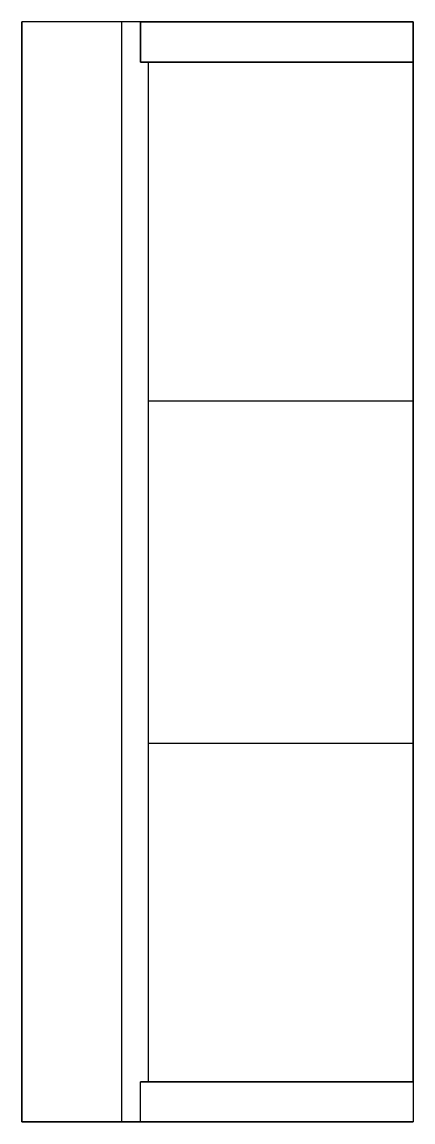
# Model space of a CAD drawing. Extents: x 0 to 80, y 0 to 225.
import ezdxf

# ---------------------------------------------------------------- set-up
doc = ezdxf.new("R2010")
doc.units = 0
doc.header["$MEASUREMENT"] = 0
doc.layers.get('0').update_dxf_attribs({"linetype": 'CONTINUOUS'})

msp = doc.modelspace()

# ---------------------------------------------------------------- linework, layer by layer
at = {"color": 0, "linetype": 'ByBlock'}
for p, q in [((25.91, 147.5, 45), (80, 147.5, 45)), ((25.91, 77.5, 45), (80, 77.5, 45))]:
    msp.add_line(p, q, dxfattribs=at)
at = {"color": 0, "linetype": 'ByBlock', "extrusion": (0, -1, 0)}
for p, q in [((80, 147.5, 45), (80, 147.5, 27)), ((80, 77.5, 45), (80, 77.5, 27))]:
    msp.add_line(p, q, dxfattribs=at)
at = {"color": 0, "linetype": 'ByBlock'}
for points, invisible_edges in [([(80, 225, 58.5), (80, 225), (0, 225), (24.27, 225, 58.5)], 4), ([(0, 225), (24.27, 225, 58.5), (20.45, 225, 90), (0, 225, 90)], 1), ([(20.45, 0, 90), (20.45, 225, 90), (24.27, 216.76, 58.5), (24.27, 8.24, 58.5)], 14), ([(24.27, 216.76, 58.5), (24.27, 225, 58.5), (20.45, 225, 90)], 8), ([(80, 225), (80, 0), (80, 8.24, 27), (80, 216.76, 27)], 10), ([(80, 216.76, 58.5), (80, 225, 58.5), (80, 225), (80, 216.76, 27)], 4), ([(24.27, 216.76, 58.5), (24.27, 8.24, 58.5), (25.91, 8.24, 45), (25.91, 216.76, 45)], 1), ([(80, 216.76, 45), (80, 187.5, 45), (25.91, 187.5, 45), (25.91, 216.76, 45)], 2), ([(80, 187.5, 27), (80, 216.76, 27), (80, 216.76, 45), (80, 187.5, 45)], 8), ([(80, 187.5, 45), (80, 8.24, 45), (25.91, 8.24, 45), (25.91, 187.5, 45)], 8), ([(80, 8.24, 27), (80, 187.5, 27), (80, 187.5, 45), (80, 8.24, 45)], 2), ([(24.27, 0, 58.5), (24.27, 8.24, 58.5), (20.45, 0, 90)], 2), ([(80, 0), (80, 8.24, 27), (80, 8.24, 58.5), (80, 0, 58.5)], 1), ([(0, 0), (24.27, 0, 58.5), (20.45, 0, 90), (0, 0, 90)], 1), ([(80, 0, 58.5), (80, 0), (0, 0), (24.27, 0, 58.5)], 4)]:
    msp.add_3dface(points, dxfattribs=dict(at, invisible_edges=invisible_edges))
for points in [[(20.45, 0, 90), (20.45, 225, 90), (0, 225, 90), (0, 0, 90)], [(0, 0), (0, 225), (0, 225, 90), (0, 0, 90)], [(24.27, 216.76, 58.5), (80, 216.76, 58.5), (80, 225, 58.5), (24.27, 225, 58.5)], [(80, 216.76, 45), (25.91, 216.76, 45), (24.27, 216.76, 58.5), (80, 216.76, 58.5)], [(80, 8.24, 45), (25.91, 8.24, 45), (24.27, 8.24, 58.5), (80, 8.24, 58.5)], [(24.27, 8.24, 58.5), (80, 8.24, 58.5), (80, 0, 58.5), (24.27, 0, 58.5)]]:
    msp.add_3dface(points, dxfattribs=at)

doc.saveas('drawing.dxf')
